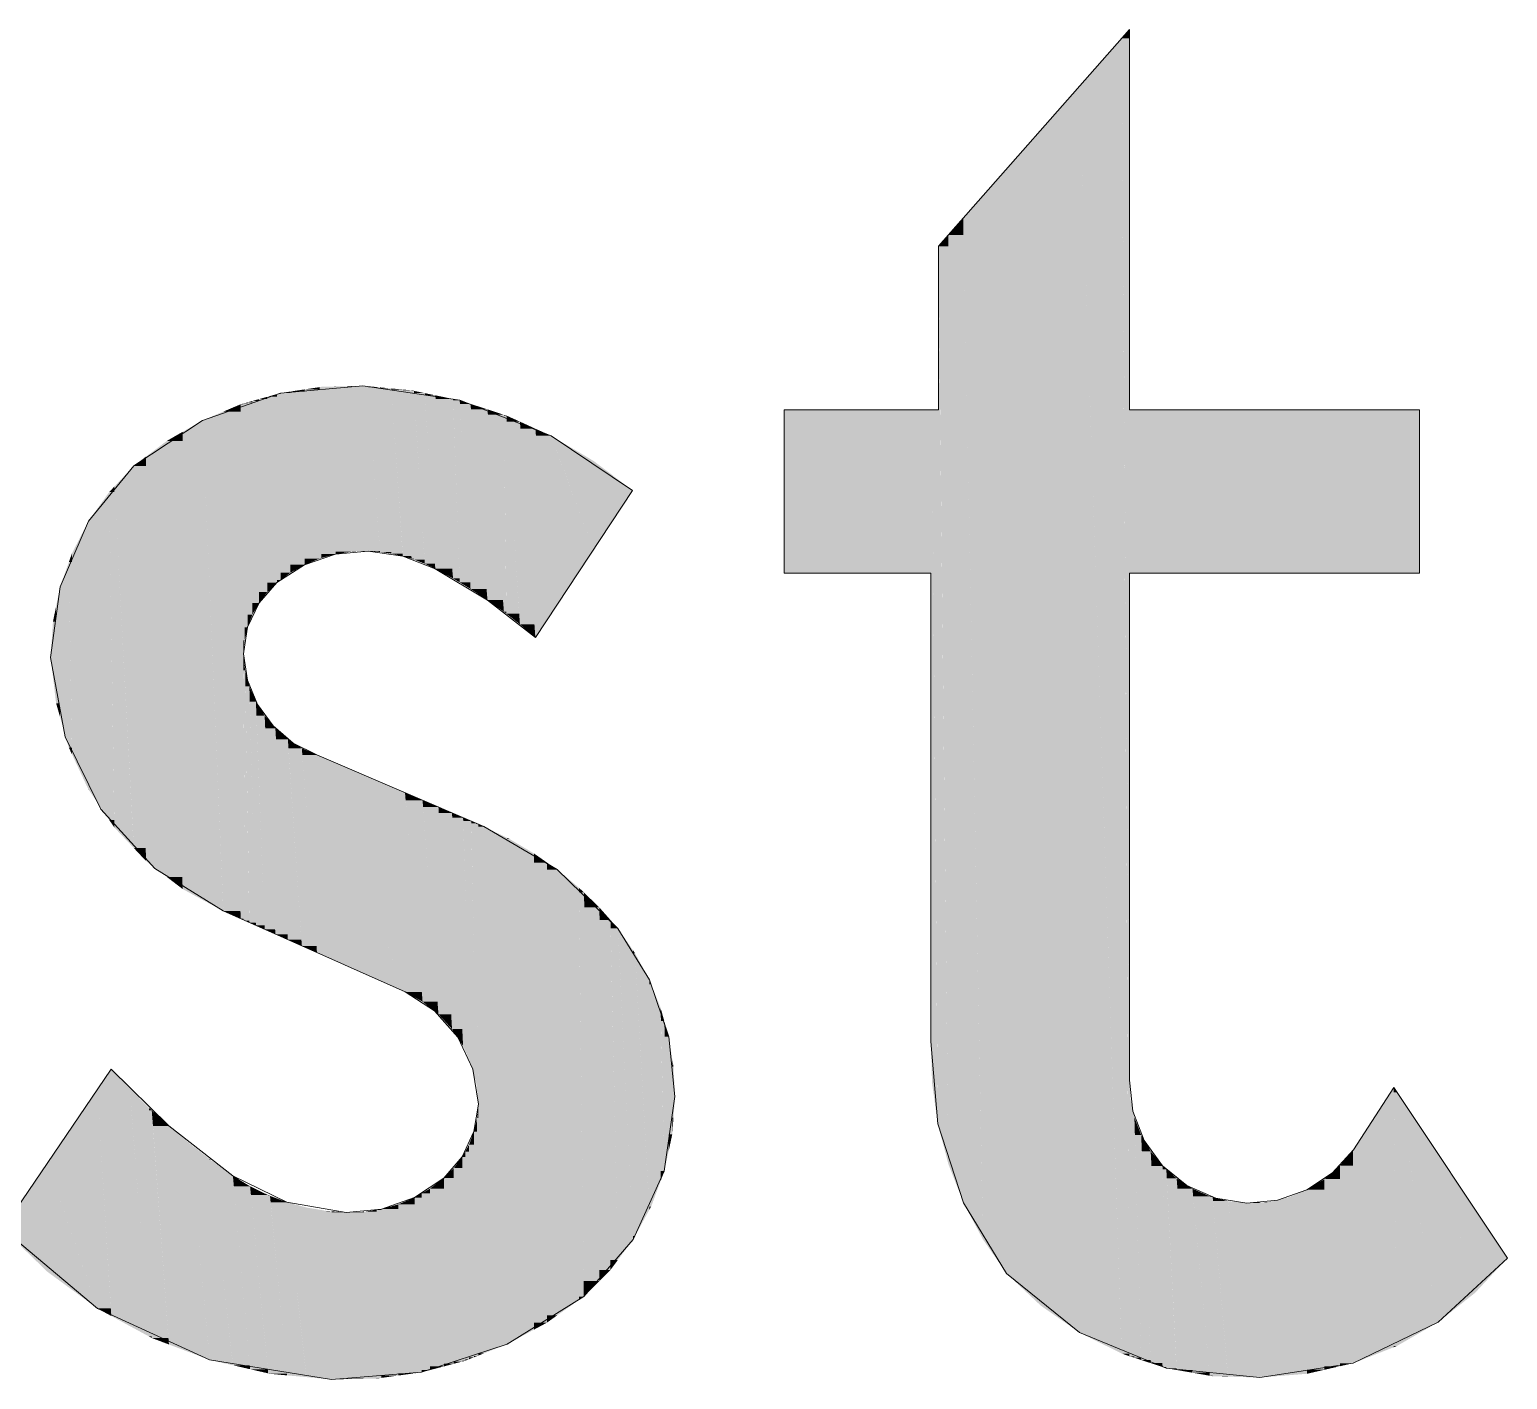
# Model space of a CAD drawing. Extents: x 885 to 2021, y 330 to 1122.
# Drawn here: x 1899.153 to 1901.212, y 647.357 to 649.237 of the extents above; entities that cross this region are included whole.
import ezdxf

# ---------------------------------------------------------------- set-up
doc = ezdxf.new("R2010")
doc.units = 0
doc.layers.get('0').update_dxf_attribs({"lineweight": 25})
doc.layers.add('P11_Plankopf_Ausführung_AF_4_800 Plankopf', color=7, linetype='Continuous', lineweight=25)

# ---------------------------------------------------------------- blocks, each defined once
blk = doc.blocks.new('Referenz-A0T8DITAAL', base_point=(1729.7843, 502.0648))
at = {"layer": 'P11_Plankopf_Ausführung_AF_4_800 Plankopf', "color": 0, "linetype": 'Continuous', "lineweight": 13, "ltscale": 16.9}
for p, q in [((1900.6849, 649.2368), (1900.4189, 648.935)), ((1900.6849, 648.7074), (1900.6849, 649.2368)), ((1900.4189, 648.935), (1900.4189, 648.7074)), ((1899.5025, 648.7306), (1899.3939, 648.6926)), ((1899.617, 648.7408), (1899.5025, 648.7306)), ((1899.7521, 648.7205), (1899.617, 648.7408)), ((1899.8795, 648.6711), (1899.7521, 648.7205)), ((1900.4189, 648.7074), (1900.2043, 648.7074)), ((1900.2043, 648.7074), (1900.2043, 648.4799)), ((1901.0889, 648.7074), (1900.6849, 648.7074)), ((1901.0889, 648.4799), (1901.0889, 648.7074)), ((1899.3939, 648.6926), (1899.2981, 648.6292)), ((1899.993, 648.595), (1899.8795, 648.6711)), ((1899.2981, 648.6292), (1899.2351, 648.5522)), ((1899.8575, 648.3903), (1899.993, 648.595)), ((1899.2351, 648.5522), (1899.1955, 648.4609)), ((1899.5792, 648.5064), (1899.536, 648.4915)), ((1899.6248, 648.5105), (1899.5792, 648.5064)), ((1899.6729, 648.5035), (1899.6248, 648.5105)), ((1899.7181, 648.4859), (1899.6729, 648.5035)), ((1899.536, 648.4915), (1899.4975, 648.4667)), ((1899.7908, 648.4424), (1899.7181, 648.4859)), ((1900.2043, 648.4799), (1900.4086, 648.4799)), ((1900.4086, 648.4799), (1900.4086, 647.8278)), ((1900.6849, 647.774), (1900.6849, 648.4799)), ((1900.6849, 648.4799), (1901.0889, 648.4799)), ((1899.1955, 648.4609), (1899.1823, 648.3623)), ((1899.4975, 648.4667), (1899.4726, 648.4385)), ((1899.4726, 648.4385), (1899.4566, 648.4046)), ((1899.8575, 648.3903), (1899.7908, 648.4424)), ((1899.4566, 648.4046), (1899.4507, 648.3674)), ((1899.1823, 648.3623), (1899.2023, 648.252)), ((1899.4507, 648.3674), (1899.4563, 648.331)), ((1899.4563, 648.331), (1899.4704, 648.2969)), ((1899.4704, 648.2969), (1899.4921, 648.2671)), ((1899.2023, 648.252), (1899.252, 648.1514)), ((1899.4921, 648.2671), (1899.5203, 648.2433)), ((1899.5203, 648.2433), (1899.5533, 648.2268)), ((1899.7859, 648.1269), (1899.5533, 648.2268)), ((1899.252, 648.1514), (1899.3274, 648.0684)), ((1899.8877, 648.067), (1899.7859, 648.1269)), ((1899.3274, 648.0684), (1899.4228, 648.0094)), ((1899.9726, 647.985), (1899.8877, 648.067)), ((1899.4228, 648.0094), (1899.6759, 647.8967)), ((1900.0163, 647.9135), (1899.9726, 647.985)), ((1900.0432, 647.8342), (1900.0163, 647.9135)), ((1899.7172, 647.8703), (1899.6759, 647.8967)), ((1899.7496, 647.8335), (1899.7172, 647.8703)), ((1899.7704, 647.7891), (1899.7496, 647.8335)), ((1900.052, 647.7509), (1900.0432, 647.8342)), ((1900.4086, 647.8278), (1900.4181, 647.7128)), ((1899.2668, 647.7893), (1899.1159, 647.5669)), ((1899.2668, 647.7893), (1899.3471, 647.71)), ((1899.7781, 647.7406), (1899.7704, 647.7891)), ((1900.6849, 647.774), (1900.6896, 647.7306)), ((1901.0532, 647.7638), (1900.997, 647.6769)), ((1901.2116, 647.526), (1901.0532, 647.7638)), ((1899.772, 647.7022), (1899.7781, 647.7406)), ((1900.0371, 647.6471), (1900.052, 647.7509)), ((1900.6896, 647.7306), (1900.7054, 647.6898)), ((1899.3471, 647.71), (1899.4362, 647.6406)), ((1899.7556, 647.6669), (1899.772, 647.7022)), ((1900.4181, 647.7128), (1900.4538, 647.6031)), ((1900.7054, 647.6898), (1900.7312, 647.6545)), ((1900.968, 647.6449), (1900.997, 647.6769)), ((1899.7302, 647.6375), (1899.7556, 647.6669)), ((1899.4362, 647.6406), (1899.5115, 647.6038)), ((1899.6893, 647.6104), (1899.7302, 647.6375)), ((1899.9936, 647.5517), (1900.0371, 647.6471)), ((1900.7312, 647.6545), (1900.7652, 647.6271)), ((1900.9321, 647.621), (1900.968, 647.6449)), ((1900.7652, 647.6271), (1900.8052, 647.6094)), ((1900.8914, 647.6066), (1900.9321, 647.621)), ((1899.5115, 647.6038), (1899.5941, 647.5897)), ((1899.5941, 647.5897), (1899.643, 647.5942)), ((1899.643, 647.5942), (1899.6893, 647.6104)), ((1900.4538, 647.6031), (1900.5139, 647.5045)), ((1900.8052, 647.6094), (1900.8484, 647.6027)), ((1900.8484, 647.6027), (1900.8914, 647.6066)), ((1899.1159, 647.5669), (1899.2474, 647.4559)), ((1899.925, 647.4725), (1899.9936, 647.5517)), ((1901.115, 647.4367), (1901.2116, 647.526)), ((1900.5139, 647.5045), (1900.6155, 647.4223)), ((1899.8183, 647.4062), (1899.925, 647.4725)), ((1899.2474, 647.4559), (1899.4038, 647.3843)), ((1900.9965, 647.3796), (1901.115, 647.4367)), ((1900.6155, 647.4223), (1900.7364, 647.3727)), ((1899.6989, 647.367), (1899.8183, 647.4062)), ((1899.4038, 647.3843), (1899.5737, 647.3571)), ((1899.5737, 647.3571), (1899.6989, 647.367)), ((1900.7364, 647.3727), (1900.8665, 647.3598)), ((1900.8665, 647.3598), (1900.9965, 647.3796))]:
    blk.add_line(p, q, dxfattribs=at)
at = {"layer": 'P11_Plankopf_Ausführung_AF_4_800 Plankopf', "color": 0, "linetype": 'Continuous', "lineweight": 0, "ltscale": 0.0169}
for points in [[(1900.6742, 649.1581), (1900.6155, 649.1581), (1900.6742, 649.2246)], [(1900.6849, 649.2246), (1900.6742, 649.2246), (1900.6849, 649.2368)], [(1900.6849, 647.3931), (1900.6742, 647.3931), (1900.6742, 649.2246)], [(1900.6849, 648.7074), (1900.6849, 649.2246), (1900.6742, 649.2246)], [(1900.6849, 647.774), (1900.6827, 647.774), (1900.6742, 649.2246)], [(1900.6849, 648.4799), (1900.6797, 648.4799), (1900.6742, 649.2246)], [(1900.6849, 648.7074), (1900.6816, 648.7074), (1900.6742, 649.2246)], [(1900.6155, 649.097), (1900.5617, 649.097), (1900.6155, 649.1581)], [(1900.6732, 647.4223), (1900.6155, 647.4223), (1900.6155, 649.1581)], [(1900.6742, 647.3931), (1900.6742, 649.1581), (1900.6155, 649.1581)], [(1900.5617, 649.0428), (1900.5139, 649.0428), (1900.5617, 649.097)], [(1900.6143, 647.4597), (1900.5617, 647.4597), (1900.5617, 649.097)], [(1900.6155, 647.4223), (1900.6155, 649.097), (1900.5617, 649.097)], [(1900.5139, 649.0055), (1900.481, 649.0055), (1900.5139, 649.0428)], [(1900.5604, 647.5045), (1900.5139, 647.5045), (1900.5139, 649.0428)], [(1900.5617, 647.4597), (1900.5617, 649.0428), (1900.5139, 649.0428)], [(1900.481, 648.9746), (1900.4538, 648.9746), (1900.481, 649.0055)], [(1900.5129, 647.552), (1900.481, 647.552), (1900.481, 649.0055)], [(1900.5139, 647.5045), (1900.5139, 649.0055), (1900.481, 649.0055)], [(1900.4538, 648.9507), (1900.4328, 648.9507), (1900.4538, 648.9746)], [(1900.48, 647.6031), (1900.4538, 647.6031), (1900.4538, 648.9746)], [(1900.481, 647.552), (1900.481, 648.9746), (1900.4538, 648.9746)], [(1900.4328, 648.935), (1900.4189, 648.935), (1900.4328, 648.9507)], [(1900.4213, 648.7074), (1900.4189, 648.7074), (1900.4189, 648.935)], [(1900.4328, 647.6569), (1900.4328, 648.935), (1900.4189, 648.935)], [(1900.453, 647.6569), (1900.4328, 647.6569), (1900.4328, 648.9507)], [(1900.4538, 647.6031), (1900.4538, 648.9507), (1900.4328, 648.9507)], [(1899.4841, 648.7222), (1899.4726, 648.7222), (1899.4841, 648.7254)], [(1899.4975, 648.7254), (1899.4841, 648.7254), (1899.4975, 648.7292)], [(1899.4975, 648.4667), (1899.4841, 648.4667), (1899.4841, 648.7254)], [(1899.4975, 648.4667), (1899.4975, 648.7254), (1899.4841, 648.7254)], [(1899.5025, 648.7292), (1899.4975, 648.7292), (1899.5025, 648.7306)], [(1899.5025, 648.4703), (1899.4975, 648.4703), (1899.4975, 648.7292)], [(1899.5025, 648.4703), (1899.5025, 648.7292), (1899.4975, 648.7292)], [(1899.516, 648.7306), (1899.5025, 648.7306), (1899.516, 648.7327)], [(1899.516, 648.4803), (1899.5025, 648.4803), (1899.5025, 648.7306)], [(1899.516, 648.4803), (1899.516, 648.7306), (1899.5025, 648.7306)], [(1899.536, 648.7327), (1899.516, 648.7327), (1899.536, 648.7357)], [(1899.536, 648.4915), (1899.516, 648.4915), (1899.516, 648.7327)], [(1899.536, 648.4915), (1899.536, 648.7327), (1899.516, 648.7327)], [(1899.5572, 648.7357), (1899.536, 648.7357), (1899.5572, 648.7389)], [(1899.5572, 648.5002), (1899.536, 648.5002), (1899.536, 648.7357)], [(1899.5572, 648.5002), (1899.5572, 648.7357), (1899.536, 648.7357)], [(1899.5594, 648.7389), (1899.5572, 648.7389), (1899.5594, 648.7393)], [(1899.5594, 648.5009), (1899.5572, 648.5009), (1899.5572, 648.7389)], [(1899.5594, 648.5009), (1899.5594, 648.7389), (1899.5572, 648.7389)], [(1899.5792, 648.7393), (1899.5594, 648.7393), (1899.5792, 648.7398)], [(1899.5792, 648.5064), (1899.5594, 648.5064), (1899.5594, 648.7393)], [(1899.5792, 648.5064), (1899.5792, 648.7393), (1899.5594, 648.7393)], [(1899.6019, 648.7398), (1899.5792, 648.7398), (1899.6019, 648.7404)], [(1899.6019, 648.5098), (1899.5792, 648.5098), (1899.5792, 648.7398)], [(1899.6019, 648.5098), (1899.6019, 648.7398), (1899.5792, 648.7398)], [(1899.617, 648.7404), (1899.6019, 648.7404), (1899.617, 648.7408)], [(1899.617, 648.5103), (1899.6019, 648.5103), (1899.6019, 648.7404)], [(1899.617, 648.5103), (1899.617, 648.7404), (1899.6019, 648.7404)], [(1899.6248, 648.5105), (1899.617, 648.5105), (1899.617, 648.7408)], [(1899.6248, 648.7401), (1899.617, 648.7401), (1899.617, 648.7408)], [(1899.6248, 648.5105), (1899.6248, 648.7401), (1899.617, 648.7401)], [(1899.6409, 648.5105), (1899.6248, 648.5105), (1899.6248, 648.7401)], [(1899.641, 648.7385), (1899.6249, 648.7385), (1899.6248, 648.7401)], [(1899.641, 648.5094), (1899.641, 648.7385), (1899.6249, 648.7385)], [(1899.6569, 648.5094), (1899.641, 648.5094), (1899.641, 648.7385)], [(1899.657, 648.737), (1899.6411, 648.737), (1899.641, 648.7385)], [(1899.657, 648.507), (1899.657, 648.737), (1899.6411, 648.737)], [(1899.6726, 648.507), (1899.657, 648.507), (1899.657, 648.737)], [(1899.6729, 648.7355), (1899.6571, 648.7355), (1899.657, 648.737)], [(1899.6729, 648.5035), (1899.6729, 648.7355), (1899.6571, 648.7355)], [(1899.6849, 648.5035), (1899.6729, 648.5035), (1899.6729, 648.7355)], [(1899.6851, 648.7344), (1899.6729, 648.7344), (1899.6729, 648.7355)], [(1899.6851, 648.4998), (1899.6851, 648.7344), (1899.6729, 648.7344)], [(1899.6884, 648.4998), (1899.6851, 648.4998), (1899.6851, 648.7344)], [(1899.6884, 648.7337), (1899.6851, 648.7337), (1899.6851, 648.7344)], [(1899.6884, 648.4988), (1899.6884, 648.7337), (1899.6851, 648.7337)], [(1899.7031, 648.4988), (1899.6884, 648.4988), (1899.6884, 648.7337)], [(1899.7035, 648.7305), (1899.6886, 648.7305), (1899.6884, 648.7337)], [(1899.7035, 648.4929), (1899.7035, 648.7305), (1899.6886, 648.7305)], [(1899.7177, 648.4929), (1899.7035, 648.4929), (1899.7035, 648.7305)], [(1899.7181, 648.7275), (1899.7037, 648.7275), (1899.7035, 648.7305)], [(1899.7181, 648.4859), (1899.7181, 648.7275), (1899.7037, 648.7275)], [(1899.7416, 648.4859), (1899.7181, 648.4859), (1899.7181, 648.7275)], [(1899.7429, 648.7223), (1899.7186, 648.7223), (1899.7181, 648.7275)], [(1899.4228, 648.6926), (1899.3939, 648.6926), (1899.4228, 648.7048)], [(1899.447, 648.7048), (1899.4228, 648.7048), (1899.447, 648.715)], [(1899.4467, 648.0094), (1899.4228, 648.0094), (1899.4228, 648.7048)], [(1899.447, 647.9986), (1899.447, 648.7048), (1899.4228, 648.7048)], [(1899.4507, 648.715), (1899.447, 648.715), (1899.4507, 648.716)], [(1899.4507, 647.9986), (1899.447, 647.9986), (1899.447, 648.715)], [(1899.4507, 647.997), (1899.4507, 648.715), (1899.447, 648.715)], [(1899.4524, 648.716), (1899.4507, 648.716), (1899.4524, 648.7165)], [(1899.4524, 648.3862), (1899.4507, 648.3862), (1899.4507, 648.716)], [(1899.4524, 648.3862), (1899.4524, 648.716), (1899.4507, 648.716)], [(1899.4566, 648.7165), (1899.4524, 648.7165), (1899.4566, 648.7177)], [(1899.4566, 648.4046), (1899.4524, 648.4046), (1899.4524, 648.7165)], [(1899.4566, 648.4046), (1899.4566, 648.7165), (1899.4524, 648.7165)], [(1899.4634, 648.7177), (1899.4566, 648.7177), (1899.4634, 648.7196)], [(1899.4634, 648.4221), (1899.4566, 648.4221), (1899.4566, 648.7177)], [(1899.4634, 648.4221), (1899.4634, 648.7177), (1899.4566, 648.7177)], [(1899.4726, 648.7196), (1899.4634, 648.7196), (1899.4726, 648.7222)], [(1899.4726, 648.4385), (1899.4634, 648.4385), (1899.4634, 648.7196)], [(1899.4726, 648.4385), (1899.4726, 648.7196), (1899.4634, 648.7196)], [(1899.4841, 648.4535), (1899.4726, 648.4535), (1899.4726, 648.7222)], [(1899.4841, 648.4535), (1899.4841, 648.7222), (1899.4726, 648.7222)], [(1899.7429, 648.4724), (1899.7429, 648.7223), (1899.7186, 648.7223)], [(1899.7519, 648.4724), (1899.7429, 648.4724), (1899.7429, 648.7223)], [(1899.7521, 648.7205), (1899.743, 648.7205), (1899.7429, 648.7223)], [(1899.7521, 648.467), (1899.7521, 648.7205), (1899.743, 648.7205)], [(1899.7667, 648.467), (1899.7521, 648.467), (1899.7521, 648.7205)], [(1899.7672, 648.7155), (1899.7524, 648.7155), (1899.7521, 648.7205)], [(1899.7672, 648.4579), (1899.7672, 648.7155), (1899.7524, 648.7155)], [(1899.7895, 648.4579), (1899.7672, 648.4579), (1899.7672, 648.7155)], [(1899.7908, 648.7079), (1899.7678, 648.7079), (1899.7672, 648.7155)], [(1899.7908, 648.4424), (1899.7908, 648.7079), (1899.7678, 648.7079)], [(1899.8124, 648.4424), (1899.7908, 648.4424), (1899.7908, 648.7079)], [(1899.8137, 648.7004), (1899.7914, 648.7004), (1899.7908, 648.7079)], [(1900.2043, 648.4799), (1900.4086, 648.4799), (1900.2043, 648.7074)], [(1900.4086, 648.4799), (1900.4086, 648.7074), (1900.2043, 648.7074)], [(1900.409, 648.4799), (1900.4086, 648.4799), (1900.4086, 648.7074)], [(1900.41, 647.7701), (1900.41, 648.7074), (1900.4086, 648.7074)], [(1900.4176, 647.7701), (1900.41, 647.7701), (1900.41, 648.7074)], [(1900.4181, 647.7128), (1900.4181, 648.7074), (1900.41, 648.7074)], [(1900.4189, 647.7128), (1900.4181, 647.7128), (1900.4181, 648.7074)], [(1900.4189, 647.7099), (1900.4189, 648.7074), (1900.4181, 648.7074)], [(1900.4328, 647.6569), (1900.4213, 648.7074), (1900.4189, 648.7074)], [(1900.4321, 647.7099), (1900.4189, 647.7099), (1900.4189, 648.7074)], [(1900.6849, 648.4799), (1900.6849, 648.7074), (1900.6816, 648.7074)], [(1900.6849, 648.4799), (1901.0889, 648.4799), (1900.6849, 648.7074)], [(1901.0889, 648.4799), (1901.0889, 648.7074), (1900.6849, 648.7074)], [(1899.3939, 648.6767), (1899.3662, 648.6767), (1899.3939, 648.6926)], [(1899.4221, 648.0249), (1899.3939, 648.0249), (1899.3939, 648.6926)], [(1899.4228, 648.0094), (1899.4228, 648.6926), (1899.3939, 648.6926)], [(1899.8137, 648.426), (1899.8137, 648.7004), (1899.7914, 648.7004)], [(1899.8171, 648.426), (1899.8137, 648.426), (1899.8137, 648.7004)], [(1899.8172, 648.6993), (1899.8137, 648.6993), (1899.8137, 648.7004)], [(1899.8172, 648.4233), (1899.8172, 648.6993), (1899.8137, 648.6993)], [(1899.835, 648.4233), (1899.8172, 648.4233), (1899.8172, 648.6993)], [(1899.836, 648.6908), (1899.8177, 648.6908), (1899.8172, 648.6993)], [(1899.836, 648.4086), (1899.836, 648.6908), (1899.8177, 648.6908)], [(1899.8562, 648.4086), (1899.836, 648.4086), (1899.836, 648.6908)], [(1899.8575, 648.681), (1899.8367, 648.681), (1899.836, 648.6908)], [(1899.344, 648.6422), (1899.3152, 648.6422), (1899.344, 648.6639)], [(1899.3662, 648.6639), (1899.344, 648.6639), (1899.3662, 648.6767)], [(1899.3656, 648.0569), (1899.344, 648.0569), (1899.344, 648.6639)], [(1899.3662, 648.0399), (1899.3662, 648.6639), (1899.344, 648.6639)], [(1899.3933, 648.0399), (1899.3662, 648.0399), (1899.3662, 648.6767)], [(1899.3939, 648.0249), (1899.3939, 648.6767), (1899.3662, 648.6767)], [(1899.8575, 648.3903), (1899.8575, 648.681), (1899.8367, 648.681)], [(1899.8795, 648.4236), (1899.8575, 648.4236), (1899.8575, 648.681)], [(1899.8795, 648.6711), (1899.8583, 648.6711), (1899.8575, 648.681)], [(1899.8795, 648.4236), (1899.8795, 648.6711), (1899.8583, 648.6711)], [(1899.9384, 648.5124), (1899.8795, 648.5124), (1899.8795, 648.6711)], [(1899.9384, 648.6362), (1899.8925, 648.6362), (1899.8795, 648.6711)], [(1899.2981, 648.6005), (1899.2711, 648.6005), (1899.2981, 648.6292)], [(1899.3152, 648.6292), (1899.2981, 648.6292), (1899.3152, 648.6422)], [(1899.3147, 648.0971), (1899.2981, 648.0971), (1899.2981, 648.6292)], [(1899.3152, 648.0789), (1899.3152, 648.6292), (1899.2981, 648.6292)], [(1899.343, 648.0789), (1899.3152, 648.0789), (1899.3152, 648.6422)], [(1899.344, 648.0569), (1899.344, 648.6422), (1899.3152, 648.6422)], [(1899.9384, 648.5124), (1899.9384, 648.6362), (1899.8925, 648.6362)], [(1899.993, 648.595), (1899.9384, 648.595), (1899.9384, 648.6362)], [(1899.2639, 648.5522), (1899.2351, 648.5522), (1899.2639, 648.5929)], [(1899.2711, 648.5929), (1899.2639, 648.5929), (1899.2711, 648.6005)], [(1899.2709, 648.1361), (1899.2639, 648.1361), (1899.2639, 648.5929)], [(1899.2711, 648.1256), (1899.2711, 648.5929), (1899.2639, 648.5929)], [(1899.2965, 648.1256), (1899.2711, 648.1256), (1899.2711, 648.6005)], [(1899.2981, 648.0971), (1899.2981, 648.6005), (1899.2711, 648.6005)], [(1899.9384, 648.5124), (1899.993, 648.595), (1899.9384, 648.595)], [(1899.2349, 648.5079), (1899.2122, 648.5079), (1899.2349, 648.5519)], [(1899.2351, 648.5519), (1899.2349, 648.5519), (1899.2351, 648.5522)], [(1899.2351, 648.1787), (1899.2349, 648.1787), (1899.2349, 648.5519)], [(1899.2351, 648.1784), (1899.2351, 648.5519), (1899.2349, 648.5519)], [(1899.261, 648.1784), (1899.2351, 648.1784), (1899.2351, 648.5522)], [(1899.2639, 648.1361), (1899.2639, 648.5522), (1899.2351, 648.5522)], [(1899.2122, 648.4952), (1899.2076, 648.4952), (1899.2122, 648.5079)], [(1899.2316, 648.2272), (1899.2122, 648.2272), (1899.2122, 648.5079)], [(1899.2349, 648.1787), (1899.2349, 648.5079), (1899.2122, 648.5079)], [(1899.536, 648.4915), (1899.5572, 648.5002), (1899.536, 648.5002)], [(1899.5572, 648.5002), (1899.5594, 648.5009), (1899.5572, 648.5009)], [(1899.5594, 648.5009), (1899.5792, 648.5064), (1899.5594, 648.5064)], [(1899.5792, 648.5064), (1899.6019, 648.5098), (1899.5792, 648.5098)], [(1899.6019, 648.5098), (1899.617, 648.5103), (1899.6019, 648.5103)], [(1899.617, 648.5103), (1899.6248, 648.5105), (1899.617, 648.5105)], [(1899.641, 648.5094), (1899.6409, 648.5105), (1899.6248, 648.5105)], [(1899.657, 648.507), (1899.6569, 648.5094), (1899.641, 648.5094)], [(1899.6729, 648.5035), (1899.6726, 648.507), (1899.657, 648.507)], [(1899.6851, 648.4998), (1899.6849, 648.5035), (1899.6729, 648.5035)], [(1899.6884, 648.4988), (1899.6884, 648.4998), (1899.6851, 648.4998)], [(1899.7035, 648.4929), (1899.7031, 648.4988), (1899.6884, 648.4988)], [(1899.8795, 648.4236), (1899.9384, 648.5124), (1899.8795, 648.5124)], [(1899.2076, 648.4609), (1899.1955, 648.4609), (1899.2076, 648.4952)], [(1899.212, 648.2368), (1899.2076, 648.2368), (1899.2076, 648.4952)], [(1899.2122, 648.2272), (1899.2122, 648.4952), (1899.2076, 648.4952)], [(1899.5025, 648.4703), (1899.516, 648.4803), (1899.5025, 648.4803)], [(1899.516, 648.4803), (1899.536, 648.4915), (1899.516, 648.4915)], [(1899.7181, 648.4859), (1899.7177, 648.4929), (1899.7035, 648.4929)], [(1899.7429, 648.4724), (1899.7416, 648.4859), (1899.7181, 648.4859)], [(1900.41, 647.7701), (1900.409, 648.4799), (1900.4086, 648.4799)], [(1900.4099, 647.8278), (1900.4086, 647.8278), (1900.4086, 648.4799)], [(1900.6849, 647.774), (1900.6849, 648.4799), (1900.6797, 648.4799)], [(1899.1955, 648.4338), (1899.1899, 648.4338), (1899.1955, 648.4609)], [(1899.2054, 648.2792), (1899.1955, 648.2792), (1899.1955, 648.4609)], [(1899.2076, 648.2368), (1899.2076, 648.4609), (1899.1955, 648.4609)], [(1899.4841, 648.4535), (1899.4975, 648.4667), (1899.4841, 648.4667)], [(1899.4975, 648.4667), (1899.5025, 648.4703), (1899.4975, 648.4703)], [(1899.7521, 648.467), (1899.7519, 648.4724), (1899.7429, 648.4724)], [(1899.7672, 648.4579), (1899.7667, 648.467), (1899.7521, 648.467)], [(1899.7908, 648.4424), (1899.7895, 648.4579), (1899.7672, 648.4579)], [(1899.4634, 648.4221), (1899.4726, 648.4385), (1899.4634, 648.4385)], [(1899.4726, 648.4385), (1899.4841, 648.4535), (1899.4726, 648.4535)], [(1899.8137, 648.426), (1899.8124, 648.4424), (1899.7908, 648.4424)], [(1899.1899, 648.4121), (1899.1855, 648.4121), (1899.1899, 648.4338)], [(1899.1948, 648.2986), (1899.1899, 648.2986), (1899.1899, 648.4338)], [(1899.1955, 648.2792), (1899.1955, 648.4338), (1899.1899, 648.4338)], [(1899.4566, 648.4046), (1899.4634, 648.4221), (1899.4566, 648.4221)], [(1899.8172, 648.4233), (1899.8171, 648.426), (1899.8137, 648.426)], [(1899.836, 648.4086), (1899.835, 648.4233), (1899.8172, 648.4233)], [(1899.8575, 648.3903), (1899.8795, 648.4236), (1899.8575, 648.4236)], [(1899.1855, 648.3623), (1899.1823, 648.3623), (1899.1855, 648.4121)], [(1899.1885, 648.3356), (1899.1855, 648.3356), (1899.1855, 648.4121)], [(1899.1899, 648.2986), (1899.1899, 648.4121), (1899.1855, 648.4121)], [(1899.4524, 648.3862), (1899.4566, 648.4046), (1899.4524, 648.4046)], [(1899.8575, 648.3903), (1899.8562, 648.4086), (1899.836, 648.4086)], [(1899.4507, 648.3674), (1899.4524, 648.3862), (1899.4507, 648.3862)], [(1899.1855, 648.3356), (1899.1855, 648.3623), (1899.1823, 648.3623)], [(1899.4532, 647.997), (1899.4507, 647.997), (1899.4507, 648.3674)], [(1899.4532, 648.3445), (1899.4509, 648.3445), (1899.4507, 648.3674)], [(1899.1899, 648.2986), (1899.1885, 648.3356), (1899.1855, 648.3356)], [(1899.4532, 647.9959), (1899.4532, 648.3445), (1899.4509, 648.3445)], [(1899.459, 647.9959), (1899.4532, 647.9959), (1899.4532, 648.3445)], [(1899.4591, 648.3222), (1899.4536, 648.3222), (1899.4532, 648.3445)], [(1899.4591, 647.9932), (1899.4591, 648.3222), (1899.4536, 648.3222)], [(1899.4681, 647.9932), (1899.4591, 647.9932), (1899.4591, 648.3222)], [(1899.4682, 648.301), (1899.4597, 648.301), (1899.4591, 648.3222)], [(1899.1955, 648.2792), (1899.1948, 648.2986), (1899.1899, 648.2986)], [(1899.4682, 647.9892), (1899.4682, 648.301), (1899.4597, 648.301)], [(1899.4802, 647.9892), (1899.4682, 647.9892), (1899.4682, 648.301)], [(1899.4804, 648.2813), (1899.469, 648.2813), (1899.4682, 648.301)], [(1899.2076, 648.2368), (1899.2054, 648.2792), (1899.1955, 648.2792)], [(1899.4804, 647.9838), (1899.4804, 648.2813), (1899.469, 648.2813)], [(1899.495, 647.9838), (1899.4804, 647.9838), (1899.4804, 648.2813)], [(1899.4953, 648.2638), (1899.4812, 648.2638), (1899.4804, 648.2813)], [(1899.4953, 647.9771), (1899.4953, 648.2638), (1899.4812, 648.2638)], [(1899.5123, 647.9771), (1899.4953, 647.9771), (1899.4953, 648.2638)], [(1899.5127, 648.2486), (1899.4962, 648.2486), (1899.4953, 648.2638)], [(1899.2122, 648.2272), (1899.212, 648.2368), (1899.2076, 648.2368)], [(1899.5127, 647.9694), (1899.5127, 648.2486), (1899.4962, 648.2486)], [(1899.5316, 647.9694), (1899.5127, 647.9694), (1899.5127, 648.2486)], [(1899.5322, 648.2361), (1899.5136, 648.2361), (1899.5127, 648.2486)], [(1899.5322, 647.9607), (1899.5322, 648.2361), (1899.5136, 648.2361)], [(1899.5526, 647.9607), (1899.5322, 647.9607), (1899.5322, 648.2361)], [(1899.5533, 648.2268), (1899.5329, 648.2268), (1899.5322, 648.2361)], [(1899.2349, 648.1787), (1899.2316, 648.2272), (1899.2122, 648.2272)], [(1899.5533, 647.9513), (1899.5533, 648.2268), (1899.5329, 648.2268)], [(1899.6556, 647.9513), (1899.5533, 647.9513), (1899.5533, 648.2268)], [(1899.6759, 648.1741), (1899.5728, 648.1741), (1899.5533, 648.2268)], [(1899.2351, 648.1784), (1899.2351, 648.1787), (1899.2349, 648.1787)], [(1899.2639, 648.1361), (1899.261, 648.1784), (1899.2351, 648.1784)], [(1899.6759, 647.8967), (1899.6759, 648.1741), (1899.5728, 648.1741)], [(1899.6993, 647.8967), (1899.6759, 647.8967), (1899.6759, 648.1741)], [(1899.7004, 648.1636), (1899.6768, 648.1636), (1899.6759, 648.1741)], [(1899.7004, 647.883), (1899.7004, 648.1636), (1899.6768, 648.1636)], [(1899.7212, 647.883), (1899.7004, 647.883), (1899.7004, 648.1636)], [(1899.7225, 648.1542), (1899.7011, 648.1542), (1899.7004, 648.1636)], [(1899.7225, 647.8656), (1899.7225, 648.1542), (1899.7011, 648.1542)], [(1899.7402, 647.8656), (1899.7225, 647.8656), (1899.7225, 648.1542)], [(1899.7414, 648.146), (1899.723, 648.146), (1899.7225, 648.1542)], [(1899.2711, 648.1256), (1899.2709, 648.1361), (1899.2639, 648.1361)], [(1899.7414, 647.8449), (1899.7414, 648.146), (1899.723, 648.146)], [(1899.7557, 647.8449), (1899.7414, 647.8449), (1899.7414, 648.146)], [(1899.7568, 648.1394), (1899.7417, 648.1394), (1899.7414, 648.146)], [(1899.7568, 647.8214), (1899.7568, 648.1394), (1899.7417, 648.1394)], [(1899.7674, 647.8214), (1899.7568, 647.8214), (1899.7568, 648.1394)], [(1899.7682, 648.1345), (1899.757, 648.1345), (1899.7568, 648.1394)], [(1899.7682, 647.7957), (1899.7682, 648.1345), (1899.757, 648.1345)], [(1899.7749, 647.7957), (1899.7682, 647.7957), (1899.7682, 648.1345)], [(1899.7754, 648.1315), (1899.7683, 648.1315), (1899.7682, 648.1345)], [(1899.7754, 647.7686), (1899.7754, 648.1315), (1899.7683, 648.1315)], [(1899.7779, 647.7686), (1899.7754, 647.7686), (1899.7754, 648.1315)], [(1899.7781, 648.1303), (1899.7754, 648.1303), (1899.7754, 648.1315)], [(1899.7781, 647.7406), (1899.7781, 648.1303), (1899.7754, 648.1303)], [(1899.7859, 647.3934), (1899.7781, 647.3934), (1899.7781, 648.1303)], [(1899.7859, 648.1269), (1899.7781, 648.1269), (1899.7781, 648.1303)], [(1899.2981, 648.0971), (1899.2965, 648.1256), (1899.2711, 648.1256)], [(1899.7859, 647.3934), (1899.7859, 648.1269), (1899.7781, 648.1269)], [(1899.8183, 647.4062), (1899.7859, 647.4062), (1899.7859, 648.1269)], [(1899.8183, 648.1112), (1899.7866, 648.1112), (1899.7859, 648.1269)], [(1899.8183, 647.4062), (1899.8183, 648.1112), (1899.7866, 648.1112)], [(1899.8214, 647.4079), (1899.8183, 647.4079), (1899.8183, 648.1112)], [(1899.8214, 648.1097), (1899.8183, 648.1097), (1899.8183, 648.1112)], [(1899.8214, 647.4079), (1899.8214, 648.1097), (1899.8183, 648.1097)], [(1899.8554, 647.4263), (1899.8214, 647.4263), (1899.8214, 648.1097)], [(1899.8554, 648.0896), (1899.8224, 648.0896), (1899.8214, 648.1097)], [(1899.3152, 648.0789), (1899.3147, 648.0971), (1899.2981, 648.0971)], [(1899.8554, 647.4263), (1899.8554, 648.0896), (1899.8224, 648.0896)], [(1899.8736, 647.4361), (1899.8554, 647.4361), (1899.8554, 648.0896)], [(1899.8736, 648.0769), (1899.8557, 648.0769), (1899.8554, 648.0896)], [(1899.344, 648.0569), (1899.343, 648.0789), (1899.3152, 648.0789)], [(1899.8736, 647.4361), (1899.8736, 648.0769), (1899.8557, 648.0769)], [(1899.8877, 647.4461), (1899.8736, 647.4461), (1899.8736, 648.0769)], [(1899.8877, 648.067), (1899.8738, 648.067), (1899.8736, 648.0769)], [(1899.8877, 647.4461), (1899.8877, 648.067), (1899.8738, 648.067)], [(1899.9181, 647.4676), (1899.8877, 647.4676), (1899.8877, 648.067)], [(1899.9181, 648.0419), (1899.8889, 648.0419), (1899.8877, 648.067)], [(1899.3662, 648.0399), (1899.3656, 648.0569), (1899.344, 648.0569)], [(1899.3939, 648.0249), (1899.3933, 648.0399), (1899.3662, 648.0399)], [(1899.9181, 647.4676), (1899.9181, 648.0419), (1899.8889, 648.0419)], [(1899.925, 647.4725), (1899.9181, 647.4725), (1899.9181, 648.0419)], [(1899.925, 648.0353), (1899.9182, 648.0353), (1899.9181, 648.0419)], [(1899.925, 647.4725), (1899.925, 648.0353), (1899.9182, 648.0353)], [(1899.9465, 647.494), (1899.925, 647.494), (1899.925, 648.0353)], [(1899.9465, 648.0145), (1899.9258, 648.0145), (1899.925, 648.0353)], [(1899.4228, 648.0094), (1899.4221, 648.0249), (1899.3939, 648.0249)], [(1899.447, 647.9986), (1899.4467, 648.0094), (1899.4228, 648.0094)], [(1899.9465, 647.494), (1899.9465, 648.0145), (1899.9258, 648.0145)], [(1899.9621, 647.5096), (1899.9465, 647.5096), (1899.9465, 648.0145)], [(1899.9621, 647.9969), (1899.947, 647.9969), (1899.9465, 648.0145)], [(1899.4507, 647.997), (1899.4507, 647.9986), (1899.447, 647.9986)], [(1899.4532, 647.9959), (1899.4532, 647.997), (1899.4507, 647.997)], [(1899.4591, 647.9932), (1899.459, 647.9959), (1899.4532, 647.9959)], [(1899.4682, 647.9892), (1899.4681, 647.9932), (1899.4591, 647.9932)], [(1899.4804, 647.9838), (1899.4802, 647.9892), (1899.4682, 647.9892)], [(1899.9621, 647.5096), (1899.9621, 647.9969), (1899.947, 647.9969)], [(1899.9726, 647.5236), (1899.9621, 647.5236), (1899.9621, 647.9969)], [(1899.9726, 647.985), (1899.9624, 647.985), (1899.9621, 647.9969)], [(1899.9726, 647.5236), (1899.9726, 647.985), (1899.9624, 647.985)], [(1899.9936, 647.5517), (1899.9726, 647.5517), (1899.9726, 647.985)], [(1899.9936, 647.9546), (1899.9741, 647.9546), (1899.9726, 647.985)], [(1899.4953, 647.9771), (1899.495, 647.9838), (1899.4804, 647.9838)], [(1899.5127, 647.9694), (1899.5123, 647.9771), (1899.4953, 647.9771)], [(1899.5322, 647.9607), (1899.5316, 647.9694), (1899.5127, 647.9694)], [(1899.5533, 647.9513), (1899.5526, 647.9607), (1899.5322, 647.9607)], [(1899.6759, 647.8967), (1899.6556, 647.9513), (1899.5533, 647.9513)], [(1899.9936, 647.5517), (1899.9936, 647.9546), (1899.9741, 647.9546)], [(1899.9964, 647.5569), (1899.9936, 647.5569), (1899.9936, 647.9546)], [(1899.9964, 647.9505), (1899.9936, 647.9505), (1899.9936, 647.9546)], [(1899.9964, 647.5569), (1899.9964, 647.9505), (1899.9936, 647.9505)], [(1900.0163, 647.5933), (1899.9964, 647.5933), (1899.9964, 647.9505)], [(1900.0163, 647.9135), (1899.9985, 647.9135), (1899.9964, 647.9505)], [(1900.0163, 647.5933), (1900.0163, 647.9135), (1899.9985, 647.9135)], [(1900.0188, 647.5978), (1900.0163, 647.5978), (1900.0163, 647.9135)], [(1900.0188, 647.9074), (1900.0163, 647.9074), (1900.0163, 647.9135)], [(1900.0188, 647.5978), (1900.0188, 647.9074), (1900.0163, 647.9074)], [(1900.0319, 647.6332), (1900.0188, 647.6332), (1900.0188, 647.9074)], [(1900.0319, 647.8746), (1900.0203, 647.8746), (1900.0188, 647.9074)], [(1899.7004, 647.883), (1899.6993, 647.8967), (1899.6759, 647.8967)], [(1899.7225, 647.8656), (1899.7212, 647.883), (1899.7004, 647.883)], [(1899.7414, 647.8449), (1899.7402, 647.8656), (1899.7225, 647.8656)], [(1900.0319, 647.6332), (1900.0319, 647.8746), (1900.0203, 647.8746)], [(1900.0371, 647.6471), (1900.0319, 647.6471), (1900.0319, 647.8746)], [(1900.0371, 647.856), (1900.0324, 647.856), (1900.0319, 647.8746)], [(1899.7568, 647.8214), (1899.7557, 647.8449), (1899.7414, 647.8449)], [(1900.0371, 647.6471), (1900.0371, 647.856), (1900.0324, 647.856)], [(1900.0432, 647.6751), (1900.0371, 647.6751), (1900.0371, 647.856)], [(1900.0432, 647.8342), (1900.0378, 647.8342), (1900.0371, 647.856)], [(1899.7682, 647.7957), (1899.7674, 647.8214), (1899.7568, 647.8214)], [(1900.0432, 647.6751), (1900.0432, 647.8342), (1900.0378, 647.8342)], [(1900.0482, 647.6984), (1900.0432, 647.6984), (1900.0432, 647.8342)], [(1900.0482, 647.8029), (1900.0443, 647.8029), (1900.0432, 647.8342)], [(1900.41, 647.7701), (1900.4099, 647.8278), (1900.4086, 647.8278)], [(1900.0482, 647.6984), (1900.0482, 647.8029), (1900.0443, 647.8029)], [(1900.0499, 647.7215), (1900.0482, 647.7215), (1900.0482, 647.8029)], [(1900.0499, 647.7928), (1900.0484, 647.7928), (1900.0482, 647.8029)], [(1899.2668, 647.7608), (1899.2474, 647.7608), (1899.2668, 647.7893)], [(1899.2915, 647.4454), (1899.2668, 647.4454), (1899.2668, 647.7893)], [(1899.2925, 647.7619), (1899.2687, 647.7619), (1899.2668, 647.7893)], [(1899.7754, 647.7686), (1899.7749, 647.7957), (1899.7682, 647.7957)], [(1900.0499, 647.7215), (1900.0499, 647.7928), (1900.0484, 647.7928)], [(1900.052, 647.7509), (1900.0499, 647.7509), (1900.0499, 647.7928)], [(1899.2474, 647.6583), (1899.1778, 647.6583), (1899.2474, 647.7608)], [(1899.2661, 647.4559), (1899.2474, 647.4559), (1899.2474, 647.7608)], [(1899.2668, 647.4454), (1899.2668, 647.7608), (1899.2474, 647.7608)], [(1899.2925, 647.4314), (1899.2925, 647.7619), (1899.2687, 647.7619)], [(1899.3182, 647.4314), (1899.2925, 647.4314), (1899.2925, 647.7619)], [(1899.3193, 647.7354), (1899.2946, 647.7354), (1899.2925, 647.7619)], [(1899.7781, 647.7406), (1899.7779, 647.7686), (1899.7754, 647.7686)], [(1900.4181, 647.7128), (1900.4176, 647.7701), (1900.41, 647.7701)], [(1900.6849, 647.3895), (1900.6849, 647.774), (1900.6827, 647.774)], [(1900.6864, 647.3895), (1900.6849, 647.3895), (1900.6849, 647.774)], [(1900.6864, 647.7478), (1900.685, 647.7478), (1900.6849, 647.774)], [(1901.0532, 647.6769), (1900.997, 647.6769), (1901.0532, 647.7638)], [(1901.0579, 647.4038), (1901.0532, 647.4038), (1901.0532, 647.7638)], [(1901.0579, 647.7567), (1901.0533, 647.7567), (1901.0532, 647.7638)], [(1899.7781, 647.7212), (1899.7764, 647.7212), (1899.7781, 647.7406)], [(1900.0499, 647.7215), (1900.052, 647.7509), (1900.0499, 647.7509)], [(1900.6864, 647.3891), (1900.6864, 647.7478), (1900.685, 647.7478)], [(1900.6919, 647.3891), (1900.6864, 647.3891), (1900.6864, 647.7478)], [(1900.6919, 647.7221), (1900.6868, 647.7221), (1900.6864, 647.7478)], [(1901.0579, 647.4038), (1901.0579, 647.7567), (1901.0533, 647.7567)], [(1901.115, 647.4367), (1901.0579, 647.4367), (1901.0579, 647.7567)], [(1901.115, 647.671), (1901.0732, 647.671), (1901.0579, 647.7567)], [(1899.3193, 647.4169), (1899.3193, 647.7354), (1899.2946, 647.7354)], [(1899.3231, 647.4169), (1899.3193, 647.4169), (1899.3193, 647.7354)], [(1899.3231, 647.7319), (1899.3193, 647.7319), (1899.3193, 647.7354)], [(1899.3231, 647.4148), (1899.3231, 647.7319), (1899.3193, 647.7319)], [(1899.3464, 647.4148), (1899.3231, 647.4148), (1899.3231, 647.7319)], [(1899.3471, 647.71), (1899.3248, 647.71), (1899.3231, 647.7319)], [(1899.7764, 647.7022), (1899.772, 647.7022), (1899.7764, 647.7212)], [(1899.7781, 647.3903), (1899.7764, 647.3903), (1899.7764, 647.7212)], [(1899.7781, 647.3903), (1899.7781, 647.7212), (1899.7764, 647.7212)], [(1900.0482, 647.6984), (1900.0499, 647.7215), (1900.0482, 647.7215)], [(1900.6919, 647.3873), (1900.6919, 647.7221), (1900.6868, 647.7221)], [(1900.7013, 647.3873), (1900.6919, 647.3873), (1900.6919, 647.7221)], [(1900.7014, 647.6976), (1900.6926, 647.6976), (1900.6919, 647.7221)], [(1899.3471, 647.4057), (1899.3471, 647.71), (1899.3248, 647.71)], [(1899.3749, 647.4057), (1899.3471, 647.4057), (1899.3471, 647.71)], [(1899.3759, 647.6857), (1899.3493, 647.6857), (1899.3471, 647.71)], [(1899.772, 647.684), (1899.765, 647.684), (1899.772, 647.7022)], [(1899.7764, 647.3896), (1899.772, 647.3896), (1899.772, 647.7022)], [(1899.7764, 647.3896), (1899.7764, 647.7022), (1899.772, 647.7022)], [(1900.0432, 647.6751), (1900.0482, 647.6984), (1900.0432, 647.6984)], [(1900.4189, 647.7099), (1900.4189, 647.7128), (1900.4181, 647.7128)], [(1900.4328, 647.6569), (1900.4321, 647.7099), (1900.4189, 647.7099)], [(1900.7014, 647.3841), (1900.7014, 647.6976), (1900.6926, 647.6976)], [(1900.7144, 647.3841), (1900.7014, 647.3841), (1900.7014, 647.6976)], [(1900.7146, 647.6749), (1900.7023, 647.6749), (1900.7014, 647.6976)], [(1899.3759, 647.3948), (1899.3759, 647.6857), (1899.3493, 647.6857)], [(1899.4028, 647.3948), (1899.3759, 647.3948), (1899.3759, 647.6857)], [(1899.4038, 647.664), (1899.3779, 647.664), (1899.3759, 647.6857)], [(1899.765, 647.6744), (1899.7598, 647.6744), (1899.765, 647.684)], [(1899.772, 647.3879), (1899.765, 647.3879), (1899.765, 647.684)], [(1899.772, 647.3879), (1899.772, 647.684), (1899.765, 647.684)], [(1900.9965, 647.6548), (1900.9785, 647.6548), (1900.9965, 647.6764)], [(1900.997, 647.6764), (1900.9965, 647.6764), (1900.997, 647.6769)], [(1900.997, 647.3798), (1900.9965, 647.3798), (1900.9965, 647.6764)], [(1900.997, 647.3798), (1900.997, 647.6764), (1900.9965, 647.6764)], [(1901.0532, 647.4019), (1900.997, 647.4019), (1900.997, 647.6769)], [(1901.0532, 647.4019), (1901.0532, 647.6769), (1900.997, 647.6769)], [(1899.1778, 647.5669), (1899.1159, 647.5669), (1899.1778, 647.6583)], [(1899.2298, 647.507), (1899.1778, 647.507), (1899.1778, 647.6583)], [(1899.2474, 647.4559), (1899.2474, 647.6583), (1899.1778, 647.6583)], [(1899.4038, 647.3843), (1899.4038, 647.664), (1899.3779, 647.664)], [(1899.4056, 647.3843), (1899.4038, 647.3843), (1899.4038, 647.664)], [(1899.4056, 647.6626), (1899.4038, 647.6626), (1899.4038, 647.664)], [(1899.4056, 647.3838), (1899.4056, 647.6626), (1899.4038, 647.6626)], [(1899.4354, 647.3838), (1899.4056, 647.3838), (1899.4056, 647.6626)], [(1899.4362, 647.6406), (1899.4079, 647.6406), (1899.4056, 647.6626)], [(1899.7556, 647.6513), (1899.7439, 647.6513), (1899.7556, 647.6669)], [(1899.7598, 647.6669), (1899.7556, 647.6669), (1899.7598, 647.6744)], [(1899.7598, 647.383), (1899.7556, 647.383), (1899.7556, 647.6669)], [(1899.7598, 647.383), (1899.7598, 647.6669), (1899.7556, 647.6669)], [(1899.765, 647.3851), (1899.7598, 647.3851), (1899.7598, 647.6744)], [(1899.765, 647.3851), (1899.765, 647.6744), (1899.7598, 647.6744)], [(1900.0371, 647.6471), (1900.0432, 647.6751), (1900.0371, 647.6751)], [(1900.4538, 647.6031), (1900.453, 647.6569), (1900.4328, 647.6569)], [(1900.7146, 647.3798), (1900.7146, 647.6749), (1900.7023, 647.6749)], [(1900.7309, 647.3798), (1900.7146, 647.3798), (1900.7146, 647.6749)], [(1900.7312, 647.6545), (1900.7157, 647.6545), (1900.7146, 647.6749)], [(1900.9785, 647.636), (1900.9567, 647.636), (1900.9785, 647.6548)], [(1900.9965, 647.3796), (1900.9785, 647.3796), (1900.9785, 647.6548)], [(1900.9965, 647.3796), (1900.9965, 647.6548), (1900.9785, 647.6548)], [(1901.115, 647.4367), (1901.115, 647.671), (1901.0732, 647.671)], [(1901.1666, 647.4778), (1901.115, 647.4778), (1901.115, 647.671)], [(1901.1666, 647.5935), (1901.1357, 647.5935), (1901.115, 647.671)], [(1899.4362, 647.3768), (1899.4362, 647.6406), (1899.4079, 647.6406)], [(1899.4596, 647.3768), (1899.4362, 647.3768), (1899.4362, 647.6406)], [(1899.4601, 647.626), (1899.4375, 647.626), (1899.4362, 647.6406)], [(1899.7302, 647.6227), (1899.7106, 647.6227), (1899.7302, 647.6375)], [(1899.7439, 647.6375), (1899.7302, 647.6375), (1899.7439, 647.6513)], [(1899.7439, 647.3789), (1899.7302, 647.3789), (1899.7302, 647.6375)], [(1899.7439, 647.3789), (1899.7439, 647.6375), (1899.7302, 647.6375)], [(1899.7556, 647.3819), (1899.7439, 647.3819), (1899.7439, 647.6513)], [(1899.7556, 647.3819), (1899.7556, 647.6513), (1899.7439, 647.6513)], [(1900.0319, 647.6332), (1900.0371, 647.6471), (1900.0319, 647.6471)], [(1900.7312, 647.3744), (1900.7312, 647.6545), (1900.7157, 647.6545)], [(1900.7364, 647.3744), (1900.7312, 647.3744), (1900.7312, 647.6545)], [(1900.7364, 647.6498), (1900.7313, 647.6498), (1900.7312, 647.6545)], [(1900.7364, 647.3727), (1900.7364, 647.6498), (1900.7313, 647.6498)], [(1900.7506, 647.3727), (1900.7364, 647.3727), (1900.7364, 647.6498)], [(1900.7508, 647.6369), (1900.7371, 647.6369), (1900.7364, 647.6498)], [(1900.7508, 647.3702), (1900.7508, 647.6369), (1900.7371, 647.6369)], [(1900.7725, 647.3702), (1900.7508, 647.3702), (1900.7508, 647.6369)], [(1900.7728, 647.6227), (1900.7519, 647.6227), (1900.7508, 647.6369)], [(1900.9567, 647.6211), (1900.9322, 647.6211), (1900.9567, 647.636)], [(1900.9785, 647.3755), (1900.9567, 647.3755), (1900.9567, 647.636)], [(1900.9785, 647.3755), (1900.9785, 647.636), (1900.9567, 647.636)], [(1899.4601, 647.3713), (1899.4601, 647.626), (1899.4375, 647.626)], [(1899.4847, 647.3713), (1899.4601, 647.3713), (1899.4601, 647.626)], [(1899.4853, 647.6137), (1899.4613, 647.6137), (1899.4601, 647.626)], [(1899.4853, 647.3655), (1899.4853, 647.6137), (1899.4613, 647.6137)], [(1899.4878, 647.3655), (1899.4853, 647.3655), (1899.4853, 647.6137)], [(1899.4878, 647.6127), (1899.4853, 647.6127), (1899.4853, 647.6137)], [(1899.6989, 647.6104), (1899.6893, 647.6104), (1899.6989, 647.616)], [(1899.7106, 647.616), (1899.6989, 647.616), (1899.7106, 647.6227)], [(1899.7106, 647.3701), (1899.6989, 647.3701), (1899.6989, 647.616)], [(1899.7106, 647.3701), (1899.7106, 647.616), (1899.6989, 647.616)], [(1899.7302, 647.3752), (1899.7106, 647.3752), (1899.7106, 647.6227)], [(1899.7302, 647.3752), (1899.7302, 647.6227), (1899.7106, 647.6227)], [(1900.0188, 647.5978), (1900.0319, 647.6332), (1900.0188, 647.6332)], [(1900.7728, 647.3664), (1900.7728, 647.6227), (1900.7519, 647.6227)], [(1900.7965, 647.3664), (1900.7728, 647.3664), (1900.7728, 647.6227)], [(1900.7969, 647.6121), (1900.7738, 647.6121), (1900.7728, 647.6227)], [(1900.9321, 647.6103), (1900.9054, 647.6103), (1900.9321, 647.621)], [(1900.9322, 647.621), (1900.9321, 647.621), (1900.9322, 647.6211)], [(1900.9322, 647.3649), (1900.9321, 647.3649), (1900.9321, 647.621)], [(1900.9322, 647.3649), (1900.9322, 647.621), (1900.9321, 647.621)], [(1900.9567, 647.3705), (1900.9322, 647.3705), (1900.9322, 647.6211)], [(1900.9567, 647.3705), (1900.9567, 647.6211), (1900.9322, 647.6211)], [(1899.4878, 647.3649), (1899.4878, 647.6127), (1899.4853, 647.6127)], [(1899.5113, 647.3649), (1899.4878, 647.3649), (1899.4878, 647.6127)], [(1899.5115, 647.6038), (1899.4887, 647.6038), (1899.4878, 647.6127)], [(1899.5115, 647.3627), (1899.5115, 647.6038), (1899.4887, 647.6038)], [(1899.5383, 647.3627), (1899.5115, 647.3627), (1899.5115, 647.6038)], [(1899.5386, 647.5965), (1899.5123, 647.5965), (1899.5115, 647.6038)], [(1899.5386, 647.3603), (1899.5386, 647.5965), (1899.5123, 647.5965)], [(1899.5659, 647.3603), (1899.5386, 647.3603), (1899.5386, 647.5965)], [(1899.5662, 647.5918), (1899.5391, 647.5918), (1899.5386, 647.5965)], [(1899.6366, 647.5905), (1899.6187, 647.5905), (1899.6366, 647.5932)], [(1899.643, 647.5932), (1899.6366, 647.5932), (1899.643, 647.5942)], [(1899.643, 647.3592), (1899.6366, 647.3592), (1899.6366, 647.5932)], [(1899.643, 647.3592), (1899.643, 647.5932), (1899.6366, 647.5932)], [(1899.6666, 647.5942), (1899.643, 647.5942), (1899.6666, 647.6009)], [(1899.6666, 647.3625), (1899.643, 647.3625), (1899.643, 647.5942)], [(1899.6666, 647.3625), (1899.6666, 647.5942), (1899.643, 647.5942)], [(1899.6893, 647.6009), (1899.6666, 647.6009), (1899.6893, 647.6104)], [(1899.6893, 647.3656), (1899.6666, 647.3656), (1899.6666, 647.6009)], [(1899.6893, 647.3656), (1899.6893, 647.6009), (1899.6666, 647.6009)], [(1899.6989, 647.367), (1899.6893, 647.367), (1899.6893, 647.6104)], [(1899.6989, 647.367), (1899.6989, 647.6104), (1899.6893, 647.6104)], [(1899.9964, 647.5569), (1900.0163, 647.5933), (1899.9964, 647.5933)], [(1900.0163, 647.5933), (1900.0188, 647.5978), (1900.0163, 647.5978)], [(1900.481, 647.552), (1900.48, 647.6031), (1900.4538, 647.6031)], [(1900.7969, 647.3622), (1900.7969, 647.6121), (1900.7738, 647.6121)], [(1900.801, 647.3622), (1900.7969, 647.3622), (1900.7969, 647.6121)], [(1900.801, 647.611), (1900.7969, 647.611), (1900.7969, 647.6121)], [(1900.801, 647.3615), (1900.801, 647.611), (1900.7969, 647.611)], [(1900.8222, 647.3615), (1900.801, 647.3615), (1900.801, 647.611)], [(1900.8223, 647.6053), (1900.8015, 647.6053), (1900.801, 647.611)], [(1900.8223, 647.3609), (1900.8223, 647.6053), (1900.8015, 647.6053)], [(1900.8484, 647.3609), (1900.8223, 647.3609), (1900.8223, 647.6053)], [(1900.8484, 647.6027), (1900.8226, 647.6027), (1900.8223, 647.6053)], [(1900.8484, 647.3602), (1900.8484, 647.6027), (1900.8226, 647.6027)], [(1900.8665, 647.6027), (1900.8484, 647.6027), (1900.8665, 647.6036)], [(1900.8665, 647.3602), (1900.8484, 647.3602), (1900.8484, 647.6027)], [(1900.8665, 647.3598), (1900.8665, 647.6027), (1900.8484, 647.6027)], [(1900.8772, 647.6036), (1900.8665, 647.6036), (1900.8772, 647.6041)], [(1900.8772, 647.3606), (1900.8665, 647.3606), (1900.8665, 647.6036)], [(1900.8772, 647.3606), (1900.8772, 647.6036), (1900.8665, 647.6036)], [(1900.9054, 647.6041), (1900.8772, 647.6041), (1900.9054, 647.6103)], [(1900.9054, 647.3628), (1900.8772, 647.3628), (1900.8772, 647.6041)], [(1900.9054, 647.3628), (1900.9054, 647.6041), (1900.8772, 647.6041)], [(1900.9321, 647.3649), (1900.9054, 647.3649), (1900.9054, 647.6103)], [(1900.9321, 647.3649), (1900.9321, 647.6103), (1900.9054, 647.6103)], [(1901.1666, 647.4778), (1901.1666, 647.5935), (1901.1357, 647.5935)], [(1901.2116, 647.526), (1901.1666, 647.526), (1901.1666, 647.5935)], [(1899.5662, 647.3577), (1899.5662, 647.5918), (1899.5391, 647.5918)], [(1899.5737, 647.3577), (1899.5662, 647.3577), (1899.5662, 647.5918)], [(1899.5737, 647.5912), (1899.5662, 647.5912), (1899.5662, 647.5918)], [(1899.5737, 647.3571), (1899.5737, 647.5912), (1899.5662, 647.5912)], [(1899.5941, 647.3575), (1899.5737, 647.3575), (1899.5737, 647.5912)], [(1899.5941, 647.5897), (1899.5738, 647.5897), (1899.5737, 647.5912)], [(1899.5941, 647.3575), (1899.5941, 647.5897), (1899.5738, 647.5897)], [(1899.6187, 647.5897), (1899.5941, 647.5897), (1899.6187, 647.5905)], [(1899.6187, 647.3579), (1899.5941, 647.3579), (1899.5941, 647.5897)], [(1899.6187, 647.3579), (1899.6187, 647.5897), (1899.5941, 647.5897)], [(1899.6366, 647.3583), (1899.6187, 647.3583), (1899.6187, 647.5905)], [(1899.6366, 647.3583), (1899.6366, 647.5905), (1899.6187, 647.5905)], [(1899.1778, 647.507), (1899.1778, 647.5669), (1899.1159, 647.5669)], [(1899.9726, 647.5236), (1899.9936, 647.5517), (1899.9726, 647.5517)], [(1899.9936, 647.5517), (1899.9964, 647.5569), (1899.9936, 647.5569)], [(1900.5139, 647.5045), (1900.5129, 647.552), (1900.481, 647.552)], [(1899.9621, 647.5096), (1899.9726, 647.5236), (1899.9621, 647.5236)], [(1901.1666, 647.4778), (1901.2116, 647.526), (1901.1666, 647.526)], [(1899.2474, 647.4559), (1899.2298, 647.507), (1899.1778, 647.507)], [(1899.925, 647.4725), (1899.9465, 647.494), (1899.925, 647.494)], [(1899.9465, 647.494), (1899.9621, 647.5096), (1899.9465, 647.5096)], [(1900.5617, 647.4597), (1900.5604, 647.5045), (1900.5139, 647.5045)], [(1899.9181, 647.4676), (1899.925, 647.4725), (1899.9181, 647.4725)], [(1901.115, 647.4367), (1901.1666, 647.4778), (1901.115, 647.4778)], [(1899.2668, 647.4454), (1899.2661, 647.4559), (1899.2474, 647.4559)], [(1899.8877, 647.4461), (1899.9181, 647.4676), (1899.8877, 647.4676)], [(1900.6155, 647.4223), (1900.6143, 647.4597), (1900.5617, 647.4597)], [(1899.2925, 647.4314), (1899.2915, 647.4454), (1899.2668, 647.4454)], [(1899.3193, 647.4169), (1899.3182, 647.4314), (1899.2925, 647.4314)], [(1899.8554, 647.4263), (1899.8736, 647.4361), (1899.8554, 647.4361)], [(1899.8736, 647.4361), (1899.8877, 647.4461), (1899.8736, 647.4461)], [(1901.0579, 647.4038), (1901.115, 647.4367), (1901.0579, 647.4367)], [(1899.3231, 647.4148), (1899.3231, 647.4169), (1899.3193, 647.4169)], [(1899.3471, 647.4057), (1899.3464, 647.4148), (1899.3231, 647.4148)], [(1899.8183, 647.4062), (1899.8214, 647.4079), (1899.8183, 647.4079)], [(1899.8214, 647.4079), (1899.8554, 647.4263), (1899.8214, 647.4263)], [(1900.6742, 647.3931), (1900.6732, 647.4223), (1900.6155, 647.4223)], [(1899.3759, 647.3948), (1899.3749, 647.4057), (1899.3471, 647.4057)], [(1899.4038, 647.3843), (1899.4028, 647.3948), (1899.3759, 647.3948)], [(1899.765, 647.3851), (1899.772, 647.3879), (1899.765, 647.3879)], [(1899.772, 647.3879), (1899.7764, 647.3896), (1899.772, 647.3896)], [(1899.7764, 647.3896), (1899.7781, 647.3903), (1899.7764, 647.3903)], [(1899.7781, 647.3903), (1899.7859, 647.3934), (1899.7781, 647.3934)], [(1899.7859, 647.3934), (1899.8183, 647.4062), (1899.7859, 647.4062)], [(1900.6849, 647.3895), (1900.6849, 647.3931), (1900.6742, 647.3931)], [(1900.6864, 647.3891), (1900.6864, 647.3895), (1900.6849, 647.3895)], [(1900.6919, 647.3873), (1900.6919, 647.3891), (1900.6864, 647.3891)], [(1900.7014, 647.3841), (1900.7013, 647.3873), (1900.6919, 647.3873)], [(1900.997, 647.3798), (1901.0532, 647.4019), (1900.997, 647.4019)], [(1901.0532, 647.4019), (1901.0579, 647.4038), (1901.0532, 647.4038)], [(1899.4056, 647.3838), (1899.4056, 647.3843), (1899.4038, 647.3843)], [(1899.4362, 647.3768), (1899.4354, 647.3838), (1899.4056, 647.3838)], [(1899.4601, 647.3713), (1899.4596, 647.3768), (1899.4362, 647.3768)], [(1899.4853, 647.3655), (1899.4847, 647.3713), (1899.4601, 647.3713)], [(1899.6893, 647.3656), (1899.6989, 647.367), (1899.6893, 647.367)], [(1899.6989, 647.367), (1899.7106, 647.3701), (1899.6989, 647.3701)], [(1899.7106, 647.3701), (1899.7302, 647.3752), (1899.7106, 647.3752)], [(1899.7302, 647.3752), (1899.7439, 647.3789), (1899.7302, 647.3789)], [(1899.7439, 647.3789), (1899.7556, 647.3819), (1899.7439, 647.3819)], [(1899.7556, 647.3819), (1899.7598, 647.383), (1899.7556, 647.383)], [(1899.7598, 647.383), (1899.765, 647.3851), (1899.7598, 647.3851)], [(1900.7146, 647.3798), (1900.7144, 647.3841), (1900.7014, 647.3841)], [(1900.7312, 647.3744), (1900.7309, 647.3798), (1900.7146, 647.3798)], [(1900.7364, 647.3727), (1900.7364, 647.3744), (1900.7312, 647.3744)], [(1900.7508, 647.3702), (1900.7506, 647.3727), (1900.7364, 647.3727)], [(1900.7728, 647.3664), (1900.7725, 647.3702), (1900.7508, 647.3702)], [(1900.7969, 647.3622), (1900.7965, 647.3664), (1900.7728, 647.3664)], [(1900.9322, 647.3649), (1900.9567, 647.3705), (1900.9322, 647.3705)], [(1900.9567, 647.3705), (1900.9785, 647.3755), (1900.9567, 647.3755)], [(1900.9785, 647.3755), (1900.9965, 647.3796), (1900.9785, 647.3796)], [(1900.9965, 647.3796), (1900.997, 647.3798), (1900.9965, 647.3798)], [(1899.4878, 647.3649), (1899.4878, 647.3655), (1899.4853, 647.3655)], [(1899.5115, 647.3627), (1899.5113, 647.3649), (1899.4878, 647.3649)], [(1899.5386, 647.3603), (1899.5383, 647.3627), (1899.5115, 647.3627)], [(1899.5662, 647.3577), (1899.5659, 647.3603), (1899.5386, 647.3603)], [(1899.5737, 647.3571), (1899.5737, 647.3577), (1899.5662, 647.3577)], [(1899.5737, 647.3571), (1899.5941, 647.3575), (1899.5737, 647.3575)], [(1899.5941, 647.3575), (1899.6187, 647.3579), (1899.5941, 647.3579)], [(1899.6187, 647.3579), (1899.6366, 647.3583), (1899.6187, 647.3583)], [(1899.6366, 647.3583), (1899.643, 647.3592), (1899.6366, 647.3592)], [(1899.643, 647.3592), (1899.6666, 647.3625), (1899.643, 647.3625)], [(1899.6666, 647.3625), (1899.6893, 647.3656), (1899.6666, 647.3656)], [(1900.801, 647.3615), (1900.801, 647.3622), (1900.7969, 647.3622)], [(1900.8223, 647.3609), (1900.8222, 647.3615), (1900.801, 647.3615)], [(1900.8484, 647.3602), (1900.8484, 647.3609), (1900.8223, 647.3609)], [(1900.8665, 647.3598), (1900.8665, 647.3602), (1900.8484, 647.3602)], [(1900.8665, 647.3598), (1900.8772, 647.3606), (1900.8665, 647.3606)], [(1900.8772, 647.3606), (1900.9054, 647.3628), (1900.8772, 647.3628)], [(1900.9054, 647.3628), (1900.9321, 647.3649), (1900.9054, 647.3649)], [(1900.9321, 647.3649), (1900.9322, 647.3649), (1900.9321, 647.3649)]]:
    blk.add_solid(points, dxfattribs=at)

msp = doc.modelspace()

# ---------------------------------------------------------------- block references
at = {"color": 8, "lineweight": 25, "ltscale": 0.25, "true_color": 0x808080}
msp.add_blockref('Referenz-A0T8DITAAL', (1729.7843, 502.0648), dxfattribs=at)

doc.saveas('drawing.dxf')
